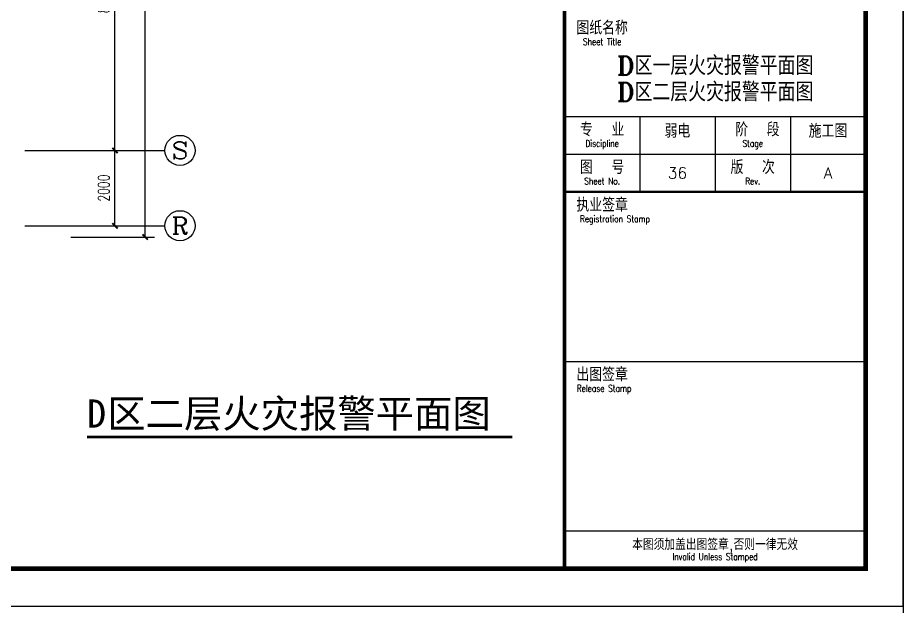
# Model space of a CAD drawing. Extents: x 190999 to 918899, y -200814 to 215286.
# Drawn here: x 643074 to 666599, y 71786 to 87408 of the extents above; entities that cross this region are included whole.
import ezdxf
from ezdxf.enums import TextEntityAlignment as Align

# ---------------------------------------------------------------- set-up
doc = ezdxf.new("R2010")
doc.units = 0
doc.header["$LTSCALE"] = 1000
doc.header["$MEASUREMENT"] = 0
doc.layers.get('Defpoints').update_dxf_attribs({"color": 1})
for name, color, linetype in [('AXIS', 3, 'Continuous'), ('AXIS_TEXT', 7, 'Continuous'), ('DIM_SYMB', 3, 'Continuous'), ('PUB_TEXT', 7, 'Continuous'), ('图框', 189, 'Continuous')]:
    doc.layers.add(name, color=color, linetype=linetype)
doc.styles.add('_TCH_AXIS', font='COMPLEX', dxfattribs={"bigfont": 'GBCBIG'})
doc.styles.add('COMPLEX', font='COMPLEX')
doc.styles.add('DIM_FONT', font='SIMPLEX', dxfattribs={"width": 0.7, "bigfont": 'GBCBIG'})
doc.styles.add('HT', font='simhei.ttf')
doc.styles.add('TKZ1_tjhts.shx', font='tjromant.shx', dxfattribs={"bigfont": 'tjhts.shx'})
doc.styles.add('TKZ2_tjkts.shx', font='tjromant.shx', dxfattribs={"bigfont": 'tjkts.shx'})
doc.dimstyles.new('DIMN', dxfattribs={"dimtxt": 300, "dimasz": 100, "dimexe": 250, "dimexo": 300, "dimgap": 150, "dimtad": 1, "dimdec": 0, "dimzin": 0, "dimdsep": 46, "dimtxsty": 'DIM_FONT', "dimblk": 'ARCHTICK', "dimcen": 0.09, "dimclrt": 7, "dimazin": 2, "dimtfac": 1, "dimtdec": 0, "dimtix": 1, "dimtmove": 2, "dimatfit": 3, "dimfxl": 0, "dimtolj": 1, "dimtzin": 0, "dimarcsym": 0})

# ---------------------------------------------------------------- blocks, each defined once
blk = doc.blocks.new('TJAD_TK_A0')
at = {"layer": '图框'}
for p, q in [((2162, -441.7), (2162, 399.3)), ((2072, -311.7), (2152, -311.7)), ((2092, -311.7), (2092, -331.7)), ((2112, -311.7), (2112, -331.7)), ((2132, -311.7), (2132, -331.7)), ((2072, -321.7), (2152, -321.7)), ((2072, -376.7), (2152, -376.7)), ((2072, -421.7), (2152, -421.7)), ((973, -441.7), (2162, -441.7))]:
    blk.add_line(p, q, dxfattribs=at)
at = {"layer": '图框', "const_width": 1.2}
blk.add_lwpolyline([(2152, -431.7), (2152, 389.3), (998, 389.3), (998, -431.7)], close=True, dxfattribs=at)
at = {"layer": '图框'}
for points, const_width in [([(2072, 389.3), (2072, -431.7)], 1), ([(2072, -331.7), (2152, -331.7)], 0.6)]:
    blk.add_lwpolyline(points, dxfattribs=dict(at, const_width=const_width))
at = {"layer": '图框', "style": 'TKZ2_tjkts.shx'}
for s, height, p in [('图纸名称', 3.6, (2082, -288.16)), ('专  业', 3.6, (2082, -315.16)), (' 阶  段', 3.6, (2122, -315.16)), ('图  号', 3.6, (2082, -325.16)), ('版  次', 3.6, (2122, -325.16)), ('执业签章', 3.6, (2082, -335.16)), ('出图签章', 3.6, (2082, -380.16)), ('本图须加盖出图签章,否则一律无效', 3, (2112, -425.28))]:
    blk.add_text(s, height=height, dxfattribs=at).set_placement(p, align=Align.MIDDLE_CENTER)
at = {"layer": '图框', "style": 'TKZ2_tjkts.shx', "width": 0.8}
for s, p in [('Sheet Title', (2082, -291.86)), ('Discipline', (2082, -318.86)), ('Stage', (2122, -318.86)), ('Sheet No.', (2082, -328.86)), ('Rev.', (2122, -328.86)), ('Registration Stamp', (2085.41, -338.86)), ('Release Stamp', (2082.52, -383.86)), ('Invalid Unless Stamped', (2112, -428.53))]:
    blk.add_text(s, height=1.8, dxfattribs=at).set_placement(p, align=Align.MIDDLE_CENTER)
at = {"layer": '图框', "color": 3, "style": 'TKZ1_tjhts.shx'}
for s, height, p in [('弱电', 3.6, (2102, -315.54)), ('施工图', 3.6, (2142, -315.54)), ('A', 3, (2142, -326.7))]:
    blk.add_text(s, height=height, dxfattribs=at).set_placement(p, align=Align.MIDDLE_CENTER)
blk = doc.blocks.new('_ArchTick')
at = {"const_width": 0.5}
blk.add_lwpolyline([(-0.7, -0.7), (0.7, 0.7)], dxfattribs=at)
blk = doc.blocks.new('*D277')
at = {"layer": 'AXIS', "color": 0, "lineweight": -2}
for p, q in [((644863, 83886), (645908, 83886)), ((645658, 81886), (645658, 83886)), ((644863, 81886), (645908, 81886))]:
    blk.add_line(p, q, dxfattribs=at)
at = {"layer": 'Defpoints', "color": 0}
for p in [(644563, 83886), (645658, 83886), (644563, 81886)]:
    blk.add_point(p, dxfattribs=at)
at = {"layer": 'AXIS', "color": 0, "lineweight": -2, "xscale": 100, "yscale": 100, "zscale": 100}
for p, rotation in [((645658, 83886), 90), ((645658, 81886), 270)]:
    blk.add_blockref('_ArchTick', p, dxfattribs=dict(at, rotation=rotation))
at = {"layer": 'AXIS', "color": 7, "insert": (645358, 82886), "char_height": 300, "attachment_point": 5, "rotation": 90, "style": 'DIM_FONT'}
blk.add_mtext('\\A1;2000', dxfattribs=at)
blk = doc.blocks.new('*D278')
at = {"layer": 'AXIS', "color": 0, "lineweight": -2}
for p, q in [((644863, 91886), (645908, 91886)), ((645658, 83886), (645658, 91886)), ((644863, 83886), (645908, 83886))]:
    blk.add_line(p, q, dxfattribs=at)
at = {"layer": 'Defpoints', "color": 0}
for p in [(644563, 91886), (645658, 91886), (644563, 83886)]:
    blk.add_point(p, dxfattribs=at)
at = {"layer": 'AXIS', "color": 0, "lineweight": -2, "xscale": 100, "yscale": 100, "zscale": 100}
for p, rotation in [((645658, 91886), 90), ((645658, 83886), 270)]:
    blk.add_blockref('_ArchTick', p, dxfattribs=dict(at, rotation=rotation))
at = {"layer": 'AXIS', "color": 7, "insert": (645358, 87886), "char_height": 300, "attachment_point": 5, "rotation": 90, "style": 'DIM_FONT'}
blk.add_mtext('\\A1;8000', dxfattribs=at)
blk = doc.blocks.new('*D286')
at = {"layer": 'AXIS', "color": 0, "lineweight": -2}
for p, q in [((644485, 109586), (646708, 109586)), ((646458, 81586), (646458, 109586)), ((644485, 81586), (646708, 81586))]:
    blk.add_line(p, q, dxfattribs=at)
at = {"layer": 'Defpoints', "color": 0}
for p in [(644185, 109586), (646458, 109586), (644185, 81586)]:
    blk.add_point(p, dxfattribs=at)
at = {"layer": 'AXIS', "color": 0, "lineweight": -2, "xscale": 100, "yscale": 100, "zscale": 100}
for p, rotation in [((646458, 109586), 90), ((646458, 81586), 270)]:
    blk.add_blockref('_ArchTick', p, dxfattribs=dict(at, rotation=rotation))
at = {"layer": 'AXIS', "color": 7, "insert": (646158, 95586), "char_height": 300, "attachment_point": 5, "rotation": 90, "style": 'DIM_FONT'}
blk.add_mtext('\\A1;28000', dxfattribs=at)
blk = doc.blocks.new('_AXISO')
blk.add_circle((0, 0), 0.5)
at = {"layer": 'AXIS_TEXT', "style": 'COMPLEX', "width": 1.041667}
blk.add_attdef('A', text='', height=0.56, dxfattribs=at).set_placement((-0.25, -0.28), (0.25, -0.28), align=Align.FIT)

msp = doc.modelspace()

# ---------------------------------------------------------------- linework, layer by layer
at = {"layer": 'AXIS'}
for p, q in [((643263.1, 83886.5), (646984.6, 83886.5)), ((643263.1, 81886.5), (646984.6, 81886.5))]:
    msp.add_line(p, q, dxfattribs=at)
at = {"layer": 'DIM_SYMB', "const_width": 70}
msp.add_lwpolyline([(644913.4, 76279), (656210, 76279)], dxfattribs=at)

# ---------------------------------------------------------------- block references
at = {"layer": 'AXIS'}
ref = msp.add_blockref('_AXISO', (647384.6, 83886.5), dxfattribs=dict(at, xscale=800, yscale=800, zscale=800))
ref.add_attrib('A', 'S', dxfattribs={"layer": 'AXIS_TEXT', "height": 452.5, "style": '_TCH_AXIS', "width": 1.5}).set_placement((647158.3, 83660.2), (647610.9, 83660.2), align=Align.FIT)
ref = msp.add_blockref('_AXISO', (647384.6, 81886.5), dxfattribs=dict(at, xscale=800, yscale=800, zscale=800))
ref.add_attrib('A', 'R', dxfattribs={"layer": 'AXIS_TEXT', "height": 452.5, "style": '_TCH_AXIS', "width": 1.166667}).set_placement((647158.3, 81660.2), (647610.9, 81660.2), align=Align.FIT)
at = {"layer": '图框', "xscale": 100, "yscale": 100, "zscale": 100}
msp.add_blockref('TJAD_TK_A0', (450398.6, 115956.8), dxfattribs=at)
at = {"layer": '图框', "xscale": 100, "yscale": 100, "zscale": 100, "rotation": 270}
msp.add_blockref('TJAD_TK_A0', (710768.8, 253186.5), dxfattribs=at)

# ---------------------------------------------------------------- texts
at = {"layer": 'PUB_TEXT', "style": 'HT'}
for s, height, p in [('D', 746.8, (644913.4, 76528.7)), ('区二层火灾报警平面图', 746.84, (645453.5, 76528.7))]:
    msp.add_text(s, height=height, dxfattribs=at).set_placement(p)
at = {"layer": '图框', "color": 3, "style": 'TKZ1_tjhts.shx'}
for s, height, p in [('D区一层火灾报警平面图', 500, (661598.5, 86136.5)), ('D区二层火灾报警平面图', 500, (661598.5, 85436.5)), ('36', 300, (660598.5, 83286.5))]:
    msp.add_text(s, height=height, dxfattribs=at).set_placement(p, align=Align.MIDDLE_CENTER)

# ---------------------------------------------------------------- dimensions: what is measured, and where the dimension line sits
at = {"layer": 'AXIS'}
for p1, p2, distance, picture, middle in [((644185.3, 81586.5), (644185.3, 109586.5), -2272.2, '*D286', (646157.5, 95586.5)), ((644563.1, 83886.5), (644563.1, 91886.5), -1094.4, '*D278', (645357.5, 87886.5)), ((644563.1, 81886.5), (644563.1, 83886.5), -1094.4, '*D277', (645357.5, 82886.5))]:
    dim = msp.add_aligned_dim(p1=p1, p2=p2, distance=distance, dimstyle='DIMN', dxfattribs=at)
    dim.commit()
    dim.dimension.update_dxf_attribs({"geometry": picture, "text_midpoint": middle})

doc.saveas('drawing.dxf')
